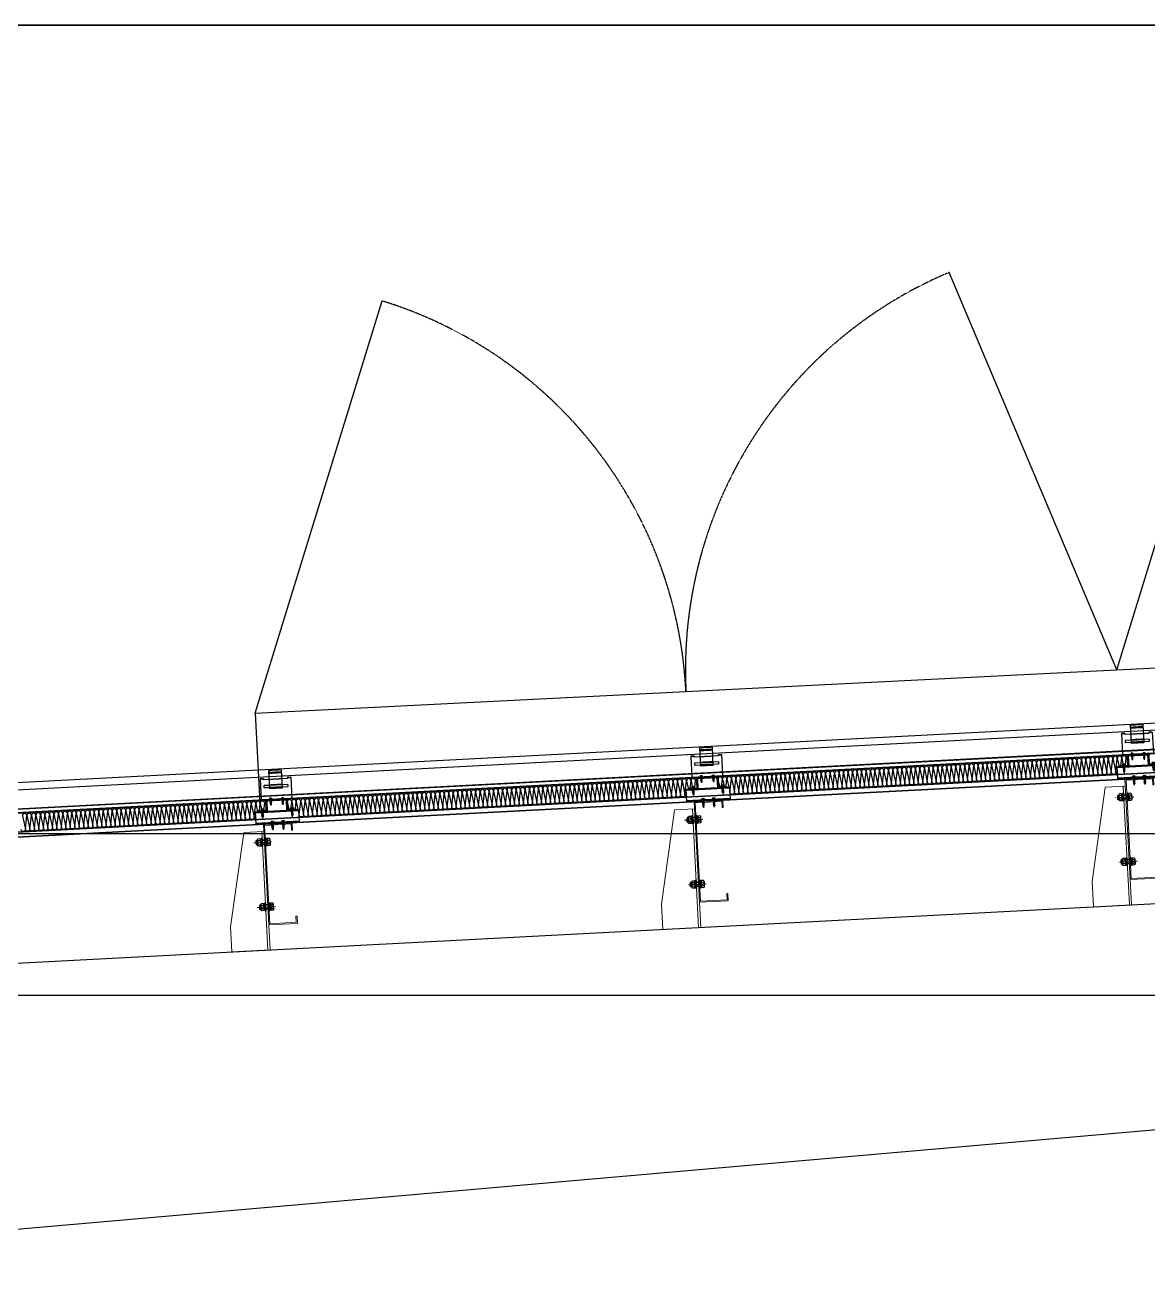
# Model space of a CAD drawing. Extents: x -599358 to 2865263, y -1062760 to 486533.
# Drawn here: x 1852398 to 1855521, y -661910 to -658410 of the extents above; entities that cross this region are included whole.
import ezdxf

# ---------------------------------------------------------------- set-up
doc = ezdxf.new("R2010")
doc.units = 0
for name, pattern in [('__DASH', [0.35, 0.25, -0.1]), ('CENTER', [2, 1.25, -0.25, 0.25, -0.25]), ('CENTER2', [28.575, 19.05, -3.175, 3.175, -3.175]), ('CONTINUOUS0', [0]), ('CONTINUOUS1', [0]), ('DASH', [0.35, 0.25, -0.1]), ('DOTE', [2.42, 2, -0.2, 0.02, -0.2])]:
    doc.linetypes.add(name, pattern=pattern)
for name, color, linetype in [('003_THICK', 7, 'CONTINUOUS1'), ('004_THIN', 6, 'CONTINUOUS0'), ('A-AXIS-DOTE', 14, 'DOTE'), ('A-LIN-V', 9, 'Continuous'), ('BWM', 8, 'Continuous'), ('PJ', 151, 'Continuous'), ('SEAMLOK75 - SHEET', 6, 'Continuous'), ('ZX', 1, 'CENTER2')]:
    doc.layers.add(name, color=color, linetype=linetype)
for name, color, linetype, lineweight in [('C18', 4, 'CENTER', 13), ('S-dim', 81, 'Continuous', 0), ('粗', 7, 'Continuous', 50), ('紧固件', 4, 'Continuous', 13)]:
    doc.layers.add(name, color=color, linetype=linetype, lineweight=lineweight)

# ---------------------------------------------------------------- blocks, each defined once
blk = doc.blocks.new('w432424324')
at = {"layer": 'A-LIN-V', "color": 2}
for p, q in [((-768354.7, 584057.5), (-759779.7, 584507.5)), ((-768354.7, 583257.5), (-759779.7, 584007.5))]:
    blk.add_line(p, q, dxfattribs=at)
blk = doc.blocks.new('1231534634654')
at = {"layer": 'A-LIN-V'}
blk.add_line((-1777491.8, 580830.9), (-1777504.3, 580581.2), dxfattribs=at)
for points in [[(-1777491.8, 580830.9), (-1777025.2, 581936.5)], [(-1775094.8, 580710.3), (-1775448, 581857.1)], [(-1775094.8, 580710.3), (-1774628.2, 581815.9)], [(-1772697.8, 580589.7), (-1773051.1, 581736.5)], [(-1777491.8, 580830.9), (-1772697.8, 580589.7)], [(-1772710.4, 580340), (-1772697.8, 580589.7)]]:
    blk.add_lwpolyline(points, dxfattribs=at)
at = {"layer": 'A-LIN-V', "linetype": 'DASH'}
for centre, start, end in [((-1777491.8, 580830.9), 357.1196, 67.1196), ((-1775094.8, 580710.3), 107.1196, 177.1196), ((-1775094.8, 580710.3), 357.1196, 67.1196), ((-1772697.8, 580589.7), 107.1196, 177.1196)]:
    blk.add_arc(centre, 1200, start, end, dxfattribs=at)
blk = doc.blocks.new('42432')
at = {"layer": 'A-LIN-V', "rotation": 5.760755105663479}
blk.add_blockref('1231534634654', (125748.8, 181213.9), dxfattribs=at)
blk = doc.blocks.new('34t65')
at = {"color": 2, "ltscale": 50}
for p, q in [((1430037, 238183.4), (1430157, 238183.4)), ((1430037, 238148.4), (1430037, 238183.4)), ((1430037, 238180.9), (1430157, 238180.9)), ((1430157, 238183.4), (1430157, 238148.4)), ((1430157, 238150.9), (1430037, 238150.9)), ((1430157, 238148.4), (1430037, 238148.4))]:
    blk.add_line(p, q, dxfattribs=at)
blk = doc.blocks.new('*U1726')
at = {"layer": 'PJ'}
for p, q in [((-4.4, 0.5), (-4.4, 0)), ((4.4, 0), (-4.4, 0)), ((-4.1, 0.8), (-3.1, 1)), ((4.1, 0.8), (-4.1, 0.8)), ((-3.1, 3.9), (-3.1, 1)), ((3.1, 1), (-3.1, 1)), ((2.3, 4.2), (-2.3, 4.2)), ((-2, 0.8), (-1.5, 1)), ((-1.5, 3.9), (-1.5, 1)), ((-1.5, 0), (-1.5, -1.6)), ((1.5, 3.9), (1.5, 1)), ((2.2, 0.8), (1.5, 1)), ((1.5, 0), (1.5, -1.1)), ((3.1, 3.9), (3.1, 1)), ((4.1, 0.8), (3.1, 1)), ((4.4, 0.5), (4.4, 0)), ((-2.1, -1.9), (2.1, -1.4)), ((-2.1, -1.9), (-1.5, -1.6)), ((-2.1, -1.9), (-1.5, -2.2)), ((-2.1, -3.3), (2.1, -2.8)), ((-2.1, -3.3), (-1.5, -3)), ((-2.1, -3.3), (-1.5, -3.6)), ((-2.1, -4.7), (2.1, -4.2)), ((-2.1, -4.7), (-1.5, -4.4)), ((-2.1, -4.7), (-1.5, -5)), ((-2.1, -6.1), (2.1, -5.6)), ((-2.1, -6.1), (-1.5, -5.8)), ((-2.1, -6.1), (-1.5, -6.4)), ((-2.1, -7.5), (2.1, -7)), ((-2.1, -7.5), (-1.5, -7.2)), ((-2.1, -7.5), (-1.5, -7.8)), ((-2.1, -8.9), (2.1, -8.4)), ((-2.1, -8.9), (-1.5, -8.6)), ((-2.1, -8.9), (-1.5, -9.2)), ((-2.1, -10.3), (2.1, -9.8)), ((-2.1, -10.3), (-1.5, -10)), ((-2.1, -10.3), (-1.5, -10.6)), ((-2.1, -11.7), (2.1, -11.2)), ((-2.1, -11.7), (-1.5, -11.4)), ((-2.1, -11.7), (-1.5, -12)), ((-2.1, -13.1), (-1.5, -12.8)), ((-2.1, -13.1), (-1.1, -13)), ((-2.1, -13.1), (-1.5, -13.4)), ((-1.5, -1.6), (1.5, -1.1)), ((-1.5, -2.2), (1.5, -1.7)), ((-1.5, -2.2), (-1.5, -3)), ((-1.5, -3), (1.5, -2.5)), ((-1.5, -3.6), (1.5, -3.1)), ((-1.5, -3.6), (-1.5, -4.4)), ((-1.5, -4.4), (1.5, -3.9)), ((-1.5, -5), (1.5, -4.5)), ((-1.5, -5), (-1.5, -5.8)), ((-1.5, -5.8), (1.5, -5.3)), ((-1.5, -6.4), (1.5, -5.9)), ((-1.5, -6.4), (-1.5, -7.2)), ((-1.5, -7.2), (1.5, -6.7)), ((-1.5, -7.8), (1.5, -7.3)), ((-1.5, -7.8), (-1.5, -8.6)), ((-1.5, -8.6), (1.5, -8.1)), ((-1.5, -9.2), (1.5, -8.7)), ((-1.5, -9.2), (-1.5, -10)), ((-1.5, -10), (1.5, -9.5)), ((-1.5, -10.6), (1.5, -10.1)), ((-1.5, -10.6), (-1.5, -11.4)), ((-1.5, -11.4), (1.5, -10.9)), ((-1.5, -12), (1.5, -11.5)), ((-1.5, -12), (-1.5, -12.8)), ((-1.5, -12.8), (-1, -12.7)), ((-1.5, -13.4), (-1.5, -17.2)), ((-1.5, -13.4), (-1.3, -13.4)), ((0, -18.6), (-1.5, -17.2)), ((0, -18.6), (1.5, -17.2)), ((0.6, -12.4), (1.5, -12.3)), ((0.7, -12.8), (2.1, -12.6)), ((0.7, -13), (1.5, -12.9)), ((0.7, -13.8), (1.5, -13.7)), ((0.7, -14.2), (2.1, -14)), ((0.7, -14.4), (1.5, -14.3)), ((1.5, -0.3), (1.5, -1.1)), ((2.1, -1.4), (1.5, -1.1)), ((2.1, -1.4), (1.5, -1.7)), ((1.5, -1.7), (1.5, -2.5)), ((2.1, -2.8), (1.5, -2.5)), ((2.1, -2.8), (1.5, -3.1)), ((1.5, -3.1), (1.5, -3.9)), ((2.1, -4.2), (1.5, -3.9)), ((2.1, -4.2), (1.5, -4.5)), ((1.5, -4.5), (1.5, -5.3)), ((2.1, -5.6), (1.5, -5.3)), ((2.1, -5.6), (1.5, -5.9)), ((1.5, -5.9), (1.5, -6.7)), ((2.1, -7), (1.5, -6.7)), ((2.1, -7), (1.5, -7.3)), ((1.5, -7.3), (1.5, -8.1)), ((2.1, -8.4), (1.5, -8.1)), ((2.1, -8.4), (1.5, -8.7)), ((1.5, -8.7), (1.5, -9.5)), ((2.1, -9.8), (1.5, -9.5)), ((2.1, -9.8), (1.5, -10.1)), ((1.5, -10.1), (1.5, -10.9)), ((2.1, -11.2), (1.5, -10.9)), ((2.1, -11.2), (1.5, -11.5)), ((1.5, -11.5), (1.5, -12.3)), ((2.1, -12.6), (1.5, -12.3)), ((2.1, -12.6), (1.5, -12.9)), ((1.5, -12.9), (1.5, -13.7)), ((2.1, -14), (1.5, -13.7)), ((2.1, -14), (1.5, -14.3)), ((1.5, -14.3), (1.5, -17.2))]:
    blk.add_line(p, q, dxfattribs=at)
blk.add_lwpolyline([(0, -18.6), (0.7, -14.4), (0.7, -12.7, 0.417657), (0.4, -12.4, 0.097062), (-1, -12.7), (-1.5, -13.8)], format="xyb", dxfattribs=at)
for centre, radius, start, end in [((-4.1, 0.5), 0.3, 90, 180), ((-2.3, 3.3), 0.951, 35.4009, 144.5991), ((0, 1), 3.2, 61.0594, 118.9406), ((2.3, 3.3), 0.951, 35.4009, 144.5991), ((4.1, 0.5), 0.3, 0, 90)]:
    blk.add_arc(centre, radius, start, end, dxfattribs=at)
at = {"layer": 'ZX', "ltscale": 0.2}
blk.add_line((0, 4.9), (0, -21), dxfattribs=at)
blk = doc.blocks.new('A$C2F3B4A73')
at = {"layer": '粗', "lineweight": -2}
for p, q in [((0, 78.7), (9.6, 78.7)), ((0, 78.7), (0, 19.8)), ((9.6, 78.7), (9.6, 76.3)), ((10.4, 75.5), (25.2, 75.5)), ((25.2, 101.1), (60.4, 101.1)), ((25.2, 101.1), (25.2, 49.6)), ((60.4, 101.1), (60.4, 49.6)), ((60.4, 75.5), (75.2, 75.5)), ((76, 78.7), (85.6, 78.7)), ((76, 78.7), (76, 76.3)), ((85.6, 78.7), (85.6, 19.8)), ((9.6, 58.4), (9.6, 53.6)), ((10.4, 59.2), (25.2, 59.2)), ((10.4, 52.8), (25.2, 52.8)), ((25.2, 58.4), (60.4, 58.4)), ((25.2, 53.6), (60.4, 53.6)), ((25.2, 49.6), (60.4, 49.6)), ((60.4, 59.2), (75.2, 59.2)), ((60.4, 52.8), (75.2, 52.8)), ((76, 58.4), (76, 53.6)), ((0, 19.8), (85.6, 19.8)), ((0, 18.8), (0, 19.8)), ((0, 18.8), (85.6, 18.8)), ((14.4, 19.8), (14.4, 18.8)), ((71.2, 19.8), (71.2, 18.8)), ((85.6, 19.8), (85.6, 18.8))]:
    blk.add_line(p, q, dxfattribs=at)
at = {"layer": '粗', "linetype": 'DASH', "lineweight": -2}
for p, q in [((0, 77.7), (9.6, 77.7)), ((25.2, 100.6), (60.4, 100.6)), ((25.2, 94.7), (60.4, 94.7)), ((25.2, 92.3), (60.4, 92.3)), ((25.2, 75.5), (60.4, 75.5)), ((76, 77.7), (85.6, 77.7)), ((25.2, 60), (60.4, 60)), ((25.2, 59.2), (60.4, 59.2)), ((25.2, 52.8), (60.4, 52.8)), ((25.2, 52), (60.4, 52)), ((16, 19.8), (16, 18.8)), ((21.6, 19.8), (21.6, 18.8)), ((29.6, 19.8), (29.6, 18.8)), ((35.2, 19.8), (35.2, 18.8)), ((50.4, 19.8), (50.4, 18.8)), ((56, 19.8), (56, 18.8)), ((64, 19.8), (64, 18.8)), ((69.6, 19.8), (69.6, 18.8))]:
    blk.add_line(p, q, dxfattribs=at)
at = {"layer": '粗', "lineweight": -2}
for centre, start, end in [((10.4, 76.3), 180, 270), ((75.2, 76.3), 270, 0), ((10.4, 58.4), 90, 180), ((10.4, 53.6), 180, 270), ((75.2, 58.4), 0, 90), ((75.2, 53.6), 270, 0)]:
    blk.add_arc(centre, 0.8, start, end, dxfattribs=at)
at = {"layer": '紧固件', "color": 2, "yscale": 0.8, "zscale": 0.8}
for p, xscale in [((26.1, 19.8), 0.8), ((59.5, 19.8), -0.8)]:
    blk.add_blockref('*U1726', p, dxfattribs=dict(at, xscale=xscale))
blk = doc.blocks.new('A$C51791418')
blk.add_blockref('A$C2F3B4A73', (-42.8, -15.8))
blk = doc.blocks.new('*U1756')
at = {"layer": '003_THICK', "color": 2}
for points in [[(-11, 13.1, 0.611769), (-11, 6.5, 0.611769)], [(-11, 6.5, 0.305859), (-11, -6.5, 0.305859)], [(31.2, 6.5, 0.61177), (31.2, 13.1, 0.61177)], [(31.2, -6.5, 0.305858), (31.2, 6.5, 0.305858)], [(-11, -6.5, 0.611769), (-11, -13.1, 0.611769)], [(31.2, -13.1, 0.61177), (31.2, -6.5, 0.61177)]]:
    blk.add_lwpolyline(points, format="xyb", dxfattribs=at)
for points in [[(-13, 9.8), (-13, -9.8)], [(-11, 13.1), (-3, 13.1)], [(-11, 6.5), (-3, 6.5)], [(-3.6, 8), (-3.6, -8)], [(-3, 13.1), (-3, -13.1)], [(-3, 12.1), (1.1, 12.1)], [(-3, 0), (1.1, 4.1)], [(-3, -4.1), (1.1, 0)], [(1.1, 15), (4.1, 15)], [(1.1, 15), (1.1, -15)], [(4.1, 15), (4.1, -15)], [(4.1, 8), (16.1, 8)], [(16.1, 15), (16.1, -15)], [(16.1, 15), (19.1, 15)], [(19.1, 15), (19.1, -15)], [(19.1, 12.1), (23.2, 12.1)], [(19.1, 0), (23.2, 4.1)], [(23.2, 13.1), (23.2, -13.1)], [(23.2, 13.1), (31.2, 13.1)], [(23.2, 6.5), (31.2, 6.5)], [(33.2, 9.8), (33.2, -9.8)], [(33.2, 8), (37.5, 8)], [(37.5, 8), (37.5, -8)], [(37.5, 8), (39, 6.5)], [(39, 6.5), (39, -6.5)], [(-11, -6.5), (-3, -6.5)], [(-11, -13.1), (-3, -13.1)], [(-3, -12.1), (1.1, -12.1)], [(1.1, -15), (4.1, -15)], [(4.1, -8), (16.1, -8)], [(16.1, -15), (19.1, -15)], [(19.1, -4.1), (23.2, 0)], [(19.1, -12.1), (23.2, -12.1)], [(23.2, -6.5), (31.2, -6.5)], [(23.2, -13.1), (31.2, -13.1)], [(33.2, -8), (37.5, -8)], [(37.5, -8), (39, -6.5)]]:
    blk.add_lwpolyline(points, dxfattribs=at)
at = {"layer": '004_THIN', "color": 2}
for points in [[(-3.6, 6.5), (16.1, 6.5)], [(33.2, 6.5), (39, 6.5)], [(-3.6, -6.5), (16.1, -6.5)], [(33.2, -6.5), (39, -6.5)]]:
    blk.add_lwpolyline(points, dxfattribs=at)
at = {"layer": 'C18', "color": 1, "ltscale": 0.6}
blk.add_lwpolyline([(-21, 0), (47, 0)], dxfattribs=at)
blk = doc.blocks.new('*U1755')
at = {"layer": '003_THICK', "color": 2}
for points in [[(-11, 13.1, 0.611769), (-11, 6.5, 0.611769)], [(-11, 6.5, 0.305859), (-11, -6.5, 0.305859)], [(31.2, 6.5, 0.61177), (31.2, 13.1, 0.61177)], [(31.2, -6.5, 0.305858), (31.2, 6.5, 0.305858)], [(-11, -6.5, 0.611769), (-11, -13.1, 0.611769)], [(31.2, -13.1, 0.61177), (31.2, -6.5, 0.61177)]]:
    blk.add_lwpolyline(points, format="xyb", dxfattribs=at)
for points in [[(-13, 9.8), (-13, -9.8)], [(-11, 13.1), (-3, 13.1)], [(-11, 6.5), (-3, 6.5)], [(-3.6, 8), (-3.6, -8)], [(-3, 13.1), (-3, -13.1)], [(-3, 12.1), (1.1, 12.1)], [(-3, 0), (1.1, 4.1)], [(-3, -4.1), (1.1, 0)], [(1.1, 15), (4.1, 15)], [(1.1, 15), (1.1, -15)], [(4.1, 15), (4.1, -15)], [(4.1, 8), (16.1, 8)], [(16.1, 15), (16.1, -15)], [(16.1, 15), (19.1, 15)], [(19.1, 15), (19.1, -15)], [(19.1, 12.1), (23.2, 12.1)], [(19.1, 0), (23.2, 4.1)], [(23.2, 13.1), (23.2, -13.1)], [(23.2, 13.1), (31.2, 13.1)], [(23.2, 6.5), (31.2, 6.5)], [(33.2, 9.8), (33.2, -9.8)], [(33.2, 8), (37.5, 8)], [(37.5, 8), (37.5, -8)], [(37.5, 8), (39, 6.5)], [(39, 6.5), (39, -6.5)], [(-11, -6.5), (-3, -6.5)], [(-11, -13.1), (-3, -13.1)], [(-3, -12.1), (1.1, -12.1)], [(1.1, -15), (4.1, -15)], [(4.1, -8), (16.1, -8)], [(16.1, -15), (19.1, -15)], [(19.1, -4.1), (23.2, 0)], [(19.1, -12.1), (23.2, -12.1)], [(23.2, -6.5), (31.2, -6.5)], [(23.2, -13.1), (31.2, -13.1)], [(33.2, -8), (37.5, -8)], [(37.5, -8), (39, -6.5)]]:
    blk.add_lwpolyline(points, dxfattribs=at)
at = {"layer": '004_THIN', "color": 2}
for points in [[(-3.6, 6.5), (16.1, 6.5)], [(33.2, 6.5), (39, 6.5)], [(-3.6, -6.5), (16.1, -6.5)], [(33.2, -6.5), (39, -6.5)]]:
    blk.add_lwpolyline(points, dxfattribs=at)
at = {"layer": 'C18', "color": 1, "ltscale": 0.6}
blk.add_lwpolyline([(-21, 0), (47, 0)], dxfattribs=at)
blk = doc.blocks.new('1112')
at = {"color": 2}
blk.add_lwpolyline([(1432456, 238570.9), (1432478.5, 238570.9), (1432478.5, 238598.4), (1432538.5, 238598.4), (1432538.5, 238570.9), (1432561, 238570.9), (1432561, 238568.4), (1432536, 238568.4), (1432536, 238595.9), (1432481, 238595.9), (1432481, 238568.4), (1432456, 238568.4)], close=True, dxfattribs=at)
at = {"layer": 'S-dim', "ltscale": 10}
for p, q in [((1432412.5, 238511.6), (1432362.5, 238252.3)), ((1432412.5, 238512.7), (1432468.5, 238512.7)), ((1432462.5, 238511.6), (1432462.5, 238182.3)), ((1432362.5, 238252.3), (1432362.5, 238182.3)), ((1432468.5, 238252.3), (1432468.5, 238182.3)), ((1432362.5, 238182.3), (1432468.5, 238182.3))]:
    blk.add_line(p, q, dxfattribs=at)
at = {"layer": 'S-dim', "color": 6, "ltscale": 10}
blk.add_lwpolyline([(1432548.5, 238512.3), (1432548.5, 238532.3), (1432468.5, 238532.3), (1432468.5, 238252.3), (1432548.5, 238252.3), (1432548.5, 238272.3), (1432545.5, 238272.3), (1432545.5, 238255.3), (1432471.5, 238255.3), (1432471.5, 238529.3), (1432545.5, 238529.3), (1432545.5, 238512.3)], close=True, dxfattribs=at)
blk.add_blockref('34t65', (2411.5, 385))
at = {"xscale": -0.7500000000000001, "yscale": 0.7500000000000001, "zscale": 0.7500000000000001, "rotation": 359.9999999722328}
for name, p in [('*U1756', (1432474.6, 238482.3)), ('*U1755', (1432474.6, 238302.3))]:
    blk.add_blockref(name, p, dxfattribs=at)
at = {"layer": 'SEAMLOK75 - SHEET', "xscale": -1}
blk.add_blockref('A$C51791418', (1432508.5, 238596.4), dxfattribs=at)
at = {"layer": '紧固件', "xscale": -1.023999999801318, "yscale": 1.023999999801318, "zscale": 1.023999999801318}
for p in [(1432467.3, 238570.9), (1432549.8, 238570.9, 0), (1432493.5, 238535.9), (1432523.5, 238535.9)]:
    blk.add_blockref('*U1726', p, dxfattribs=at)

msp = doc.modelspace()

# ---------------------------------------------------------------- linework, layer by layer
at = {"color": 1, "ltscale": 50}
for p, q in [((1859245.3, -660241.7), (1850826.3, -660683.5)), ((1859245.3, -660243.2), (1850826.3, -660685))]:
    msp.add_line(p, q, dxfattribs=at)
at = {"color": 4, "ltscale": 50}
for p, q in [((1850836.7, -660735.6), (1859245.4, -660294.4, 0)), ((1850836.7, -660736.4), (1859245.4, -660295.2, 0)), ((1850836.7, -660749.9), (1859245.4, -660308.6, 0)), ((1850836.7, -660750.7), (1859245.4, -660309.4, 0))]:
    msp.add_line(p, q, dxfattribs=at)
at = {"color": 2, "ltscale": 50}
msp.add_line((1850836.7, -660749.6), (1859245.4, -660308.3, 0), dxfattribs=at)
at = {"layer": 'A-AXIS-DOTE', "linetype": '__DASH', "ltscale": 2}
for p, q in [((1933338.2, -658409.9), (1839476.3, -658409.9)), ((1930835.3, -658409.9), (1839476.3, -658409.9)), ((1930835.3, -660659.9), (1839476.3, -660659.9)), ((1930835.3, -661109.9), (1839476.3, -661109.9))]:
    msp.add_line(p, q, dxfattribs=at)
at = {"layer": 'A-LIN-V'}
msp.add_line((1849550.3, -658409.9), (1922859.1, -658409.9), dxfattribs=at)
at = {"layer": 'BWM', "elevation": 0}
for points in [[(1855438.3, -660494.2, -0.414214), (1855431.8, -660488.2), (1855436.1, -660450.5, 1), (1855423.6, -660451.1), (1855431.8, -660488.2, -1), (1855419.3, -660488.9), (1855423.6, -660451.1, 1), (1855411.1, -660451.8), (1855419.3, -660488.9, -1), (1855406.8, -660489.6), (1855411.1, -660451.8, 1), (1855398.6, -660452.5), (1855406.8, -660489.6, -1), (1855394.3, -660490.2), (1855398.6, -660452.5, 1), (1855386.1, -660453.1), (1855394.3, -660490.2, -1), (1855381.8, -660490.9), (1855386.1, -660453.1, 1), (1855373.6, -660453.8), (1855381.8, -660490.9, -1), (1855369.4, -660491.5), (1855373.6, -660453.8, 1), (1855361.2, -660454.4), (1855369.4, -660491.5, -1), (1855356.9, -660492.2), (1855361.2, -660454.4, 1), (1855348.7, -660455.1), (1855356.9, -660492.2, -1), (1855344.4, -660492.8), (1855348.7, -660455.1, 1), (1855336.2, -660455.7), (1855344.4, -660492.8, -1), (1855331.9, -660493.5), (1855336.2, -660455.7, 1), (1855323.7, -660456.4), (1855331.9, -660493.5, -1), (1855319.4, -660494.1), (1855323.7, -660456.4, 1), (1855311.2, -660457), (1855319.4, -660494.1, -1), (1855307, -660494.8), (1855311.2, -660457, 1), (1855298.7, -660457.7), (1855307, -660494.8, -1), (1855294.5, -660495.5), (1855298.7, -660457.7, 1), (1855286.3, -660458.3), (1855294.5, -660495.5, -1), (1855282, -660496.1), (1855286.3, -660458.3, 1), (1855273.8, -660459), (1855282, -660496.1, -1), (1855269.5, -660496.8), (1855273.8, -660459, 1), (1855261.3, -660459.7), (1855269.5, -660496.8, -1), (1855257, -660497.4), (1855261.3, -660459.7, 1), (1855248.8, -660460.3), (1855257, -660497.4, -1), (1855244.5, -660498.1), (1855248.8, -660460.3, 1), (1855236.3, -660461), (1855244.5, -660498.1, -1), (1855232.1, -660498.7), (1855236.3, -660461, 1), (1855223.8, -660461.6), (1855232.1, -660498.7, -1), (1855219.6, -660499.4), (1855223.8, -660461.6, 1), (1855211.4, -660462.3), (1855219.6, -660499.4, -1), (1855207.1, -660500), (1855211.4, -660462.3, 1), (1855198.9, -660462.9), (1855207.1, -660500, -1), (1855194.6, -660500.7), (1855198.9, -660462.9, 1), (1855186.4, -660463.6), (1855194.6, -660500.7, -1), (1855182.1, -660501.3), (1855186.4, -660463.6, 1), (1855173.9, -660464.2), (1855182.1, -660501.3, -1), (1855169.6, -660502), (1855173.9, -660464.2, 1), (1855161.4, -660464.9), (1855169.6, -660502, -1), (1855157.2, -660502.7), (1855161.4, -660464.9, 1), (1855148.9, -660465.6), (1855157.2, -660502.7, -1), (1855144.7, -660503.3), (1855148.9, -660465.6, 1), (1855136.5, -660466.2), (1855144.7, -660503.3, -1), (1855132.2, -660504), (1855136.5, -660466.2, 1), (1855124, -660466.9), (1855132.2, -660504, -1), (1855119.7, -660504.6), (1855124, -660466.9, 1), (1855111.5, -660467.5), (1855119.7, -660504.6, -1), (1855107.2, -660505.3), (1855111.5, -660467.5, 1), (1855099, -660468.2), (1855107.2, -660505.3, -1), (1855094.7, -660505.9), (1855099, -660468.2, 1), (1855086.5, -660468.8), (1855094.7, -660505.9, -1), (1855082.3, -660506.6), (1855086.5, -660468.8, 1), (1855074.1, -660469.5), (1855082.3, -660506.6, -1), (1855069.8, -660507.2), (1855074.1, -660469.5, 1), (1855061.6, -660470.1), (1855069.8, -660507.2, -1), (1855057.3, -660507.9), (1855061.6, -660470.1, 1), (1855049.1, -660470.8), (1855057.3, -660507.9, -1), (1855044.8, -660508.6), (1855049.1, -660470.8, 1), (1855036.6, -660471.5), (1855044.8, -660508.6, -1), (1855032.3, -660509.2), (1855036.6, -660471.5, 1), (1855024.1, -660472.1), (1855032.3, -660509.2, -1), (1855019.8, -660509.9), (1855024.1, -660472.1, 1), (1855011.6, -660472.8), (1855019.8, -660509.9, -1), (1855007.4, -660510.5), (1855011.6, -660472.8, 1), (1854999.2, -660473.4), (1855007.4, -660510.5, -1), (1854994.9, -660511.2), (1854999.2, -660473.4, 1), (1854986.7, -660474.1), (1854994.9, -660511.2, -1), (1854982.4, -660511.8), (1854986.7, -660474.1, 1), (1854974.2, -660474.7), (1854982.4, -660511.8, -1), (1854969.9, -660512.5), (1854974.2, -660474.7, 1), (1854961.7, -660475.4), (1854969.9, -660512.5, -1), (1854957.4, -660513.1), (1854961.7, -660475.4, 1), (1854949.2, -660476), (1854957.4, -660513.1, -1), (1854945, -660513.8), (1854949.2, -660476, 1), (1854936.7, -660476.7), (1854945, -660513.8, -1), (1854932.5, -660514.5), (1854936.7, -660476.7, 1), (1854924.3, -660477.3), (1854932.5, -660514.5, -1), (1854920, -660515.1), (1854924.3, -660477.3, 1), (1854911.8, -660478), (1854920, -660515.1, -1), (1854907.5, -660515.8), (1854911.8, -660478, 1), (1854899.3, -660478.7), (1854907.5, -660515.8, -1), (1854895, -660516.4), (1854899.3, -660478.7, 1), (1854886.8, -660479.3), (1854895, -660516.4, -1), (1854882.5, -660517.1), (1854886.8, -660479.3, 1), (1854874.3, -660480), (1854882.5, -660517.1, -1), (1854870.1, -660517.7), (1854874.3, -660480, 1), (1854861.8, -660480.6), (1854870.1, -660517.7, -1), (1854857.6, -660518.4), (1854861.8, -660480.6, 1), (1854849.4, -660481.3), (1854857.6, -660518.4, -1), (1854845.1, -660519), (1854849.4, -660481.3, 1), (1854836.9, -660481.9), (1854845.1, -660519, -1), (1854832.6, -660519.7), (1854836.9, -660481.9, 1), (1854824.4, -660482.6), (1854832.6, -660519.7, -1), (1854820.1, -660520.3), (1854824.4, -660482.6, 1), (1854811.9, -660483.2), (1854820.1, -660520.3, -1), (1854807.6, -660521), (1854811.9, -660483.2, 1), (1854799.4, -660483.9), (1854807.6, -660521, -1), (1854795.2, -660521.7), (1854799.4, -660483.9, 1), (1854786.9, -660484.6), (1854795.2, -660521.7, -1), (1854782.7, -660522.3), (1854786.9, -660484.6, 1), (1854774.5, -660485.2), (1854782.7, -660522.3, -1), (1854770.2, -660523), (1854774.5, -660485.2, 1), (1854762, -660485.9), (1854770.2, -660523, -1), (1854757.7, -660523.6), (1854762, -660485.9, 1), (1854749.5, -660486.5), (1854757.7, -660523.6, -1), (1854745.2, -660524.3), (1854749.5, -660486.5, 1), (1854737, -660487.2), (1854745.2, -660524.3, -1), (1854732.7, -660524.9), (1854737, -660487.2, 1), (1854724.5, -660487.8), (1854732.7, -660524.9, -1), (1854720.3, -660525.6), (1854724.5, -660487.8, 1), (1854712.1, -660488.5), (1854720.3, -660525.6, -1), (1854707.8, -660526.2), (1854712.1, -660488.5, 1), (1854699.6, -660489.1), (1854707.8, -660526.2, -1), (1854695.3, -660526.9), (1854699.6, -660489.1, 1), (1854687.1, -660489.8), (1854695.3, -660526.9, -1), (1854682.8, -660527.6), (1854687.1, -660489.8, 1), (1854674.6, -660490.4), (1854682.8, -660527.6, -1), (1854670.3, -660528.2), (1854674.6, -660490.4, 1), (1854662.1, -660491.1), (1854670.3, -660528.2, -1), (1854657.8, -660528.9), (1854662.1, -660491.1, 1), (1854649.6, -660491.8), (1854657.8, -660528.9, -1), (1854645.4, -660529.5), (1854649.6, -660491.8, 1), (1854637.2, -660492.4), (1854645.4, -660529.5, -1), (1854632.9, -660530.2), (1854637.2, -660492.4, 1), (1854624.7, -660493.1), (1854632.9, -660530.2, -1), (1854620.4, -660530.8), (1854624.7, -660493.1, 1), (1854612.2, -660493.7), (1854620.4, -660530.8, -1), (1854607.9, -660531.5), (1854612.2, -660493.7, 1), (1854599.7, -660494.4), (1854607.9, -660531.5, -1), (1854595.4, -660532.1), (1854599.7, -660494.4, 1), (1854587.2, -660495), (1854595.4, -660532.1, -1), (1854582.9, -660532.8), (1854587.2, -660495, 1), (1854574.7, -660495.7), (1854582.9, -660532.8, -1), (1854570.5, -660533.4), (1854574.7, -660495.7, 1), (1854562.3, -660496.3), (1854570.5, -660533.4, -1), (1854558, -660534.1), (1854562.3, -660496.3, 1), (1854549.8, -660497), (1854558, -660534.1, -1), (1854545.5, -660534.8), (1854549.8, -660497, 1), (1854537.3, -660497.7), (1854545.5, -660534.8, -1), (1854533, -660535.4), (1854537.3, -660497.7, 1), (1854524.8, -660498.3), (1854533, -660535.4, -1), (1854520.5, -660536.1), (1854524.8, -660498.3, 1), (1854512.3, -660499), (1854520.5, -660536.1, -1), (1854508.1, -660536.7), (1854512.3, -660499, 1), (1854499.8, -660499.6), (1854508.1, -660536.7, -1), (1854495.6, -660537.4), (1854499.8, -660499.6, 1), (1854487.4, -660500.3), (1854495.6, -660537.4, -1), (1854483.1, -660538), (1854487.4, -660500.3, 1), (1854474.9, -660500.9), (1854483.1, -660538, -1), (1854470.6, -660538.7), (1854474.9, -660500.9, 1), (1854462.4, -660501.6), (1854470.6, -660538.7, -1), (1854458.1, -660539.3), (1854462.4, -660501.6, 1), (1854449.9, -660502.2), (1854458.1, -660539.3, -1), (1854445.6, -660540), (1854449.9, -660502.2, 1), (1854437.4, -660502.9), (1854445.6, -660540, -1), (1854433.2, -660540.7), (1854437.4, -660502.9, 1), (1854424.9, -660503.5), (1854433.2, -660540.7, -1), (1854420.7, -660541.3), (1854424.9, -660503.5, 1), (1854412.5, -660504.2), (1854420.7, -660541.3, -1), (1854408.2, -660542), (1854412.5, -660504.2, 1), (1854400, -660504.9), (1854408.2, -660542, -1), (1854395.7, -660542.6), (1854400, -660504.9, 1), (1854387.5, -660505.5), (1854395.7, -660542.6, -1), (1854383.2, -660543.3), (1854387.5, -660505.5, 1), (1854375, -660506.2), (1854383.2, -660543.3, -1), (1854370.7, -660543.9), (1854375, -660506.2, 1), (1854362.5, -660506.8), (1854370.7, -660543.9, -1), (1854358.3, -660544.6), (1854362.5, -660506.8, 1), (1854350, -660507.5), (1854355, -660529.9)], [(1855446.2, -660470.1), (1855448.5, -660449.8, 1), (1855436.1, -660450.5), (1855441, -660472.9)], [(1855458.7, -660469.5), (1855461, -660449.2, 1), (1855448.5, -660449.8), (1855452.9, -660469.8)], [(1854240, -660557, -0.414214), (1854233.4, -660551.1), (1854237.7, -660513.4, 1), (1854225.2, -660514), (1854233.4, -660551.1, -1), (1854220.9, -660551.8), (1854225.2, -660514, 1), (1854212.7, -660514.7), (1854220.9, -660551.8, -1), (1854208.5, -660552.4), (1854212.7, -660514.7, 1), (1854200.3, -660515.3), (1854208.5, -660552.4, -1), (1854196, -660553.1), (1854200.3, -660515.3, 1), (1854187.8, -660516), (1854196, -660553.1, -1), (1854183.5, -660553.8), (1854187.8, -660516, 1), (1854175.3, -660516.7), (1854183.5, -660553.8, -1), (1854171, -660554.4), (1854175.3, -660516.7, 1), (1854162.8, -660517.3), (1854171, -660554.4, -1), (1854158.5, -660555.1), (1854162.8, -660517.3, 1), (1854150.3, -660518), (1854158.5, -660555.1, -1), (1854146, -660555.7), (1854150.3, -660518, 1), (1854137.8, -660518.6), (1854146, -660555.7, -1), (1854133.6, -660556.4), (1854137.8, -660518.6, 1), (1854125.4, -660519.3), (1854133.6, -660556.4, -1), (1854121.1, -660557), (1854125.4, -660519.3, 1), (1854112.9, -660519.9), (1854121.1, -660557, -1), (1854108.6, -660557.7), (1854112.9, -660519.9, 1), (1854100.4, -660520.6), (1854108.6, -660557.7, -1), (1854096.1, -660558.3), (1854100.4, -660520.6, 1), (1854087.9, -660521.2), (1854096.1, -660558.3, -1), (1854083.6, -660559), (1854087.9, -660521.2, 1), (1854075.4, -660521.9), (1854083.6, -660559, -1), (1854071.2, -660559.7), (1854075.4, -660521.9, 1), (1854062.9, -660522.5), (1854071.2, -660559.7, -1), (1854058.7, -660560.3), (1854062.9, -660522.5, 1), (1854050.5, -660523.2), (1854058.7, -660560.3, -1), (1854046.2, -660561), (1854050.5, -660523.2, 1), (1854038, -660523.9), (1854046.2, -660561, -1), (1854033.7, -660561.6), (1854038, -660523.9, 1), (1854025.5, -660524.5), (1854033.7, -660561.6, -1), (1854021.2, -660562.3), (1854025.5, -660524.5, 1), (1854013, -660525.2), (1854021.2, -660562.3, -1), (1854008.7, -660562.9), (1854013, -660525.2, 1), (1854000.5, -660525.8), (1854008.7, -660562.9, -1), (1853996.3, -660563.6), (1854000.5, -660525.8, 1), (1853988, -660526.5), (1853996.3, -660563.6, -1), (1853983.8, -660564.2), (1853988, -660526.5, 1), (1853975.6, -660527.1), (1853983.8, -660564.2, -1), (1853971.3, -660564.9), (1853975.6, -660527.1, 1), (1853963.1, -660527.8), (1853971.3, -660564.9, -1), (1853958.8, -660565.5), (1853963.1, -660527.8, 1), (1853950.6, -660528.4), (1853958.8, -660565.5, -1), (1853946.3, -660566.2), (1853950.6, -660528.4, 1), (1853938.1, -660529.1), (1853946.3, -660566.2, -1), (1853933.8, -660566.9), (1853938.1, -660529.1, 1), (1853925.6, -660529.8), (1853933.8, -660566.9, -1), (1853921.4, -660567.5), (1853925.6, -660529.8, 1), (1853913.2, -660530.4), (1853921.4, -660567.5, -1), (1853908.9, -660568.2), (1853913.2, -660530.4, 1), (1853900.7, -660531.1), (1853908.9, -660568.2, -1), (1853896.4, -660568.8), (1853900.7, -660531.1, 1), (1853888.2, -660531.7), (1853896.4, -660568.8, -1), (1853883.9, -660569.5), (1853888.2, -660531.7, 1), (1853875.7, -660532.4), (1853883.9, -660569.5, -1), (1853871.4, -660570.1), (1853875.7, -660532.4, 1), (1853863.2, -660533), (1853871.4, -660570.1, -1), (1853858.9, -660570.8), (1853863.2, -660533, 1), (1853850.7, -660533.7), (1853858.9, -660570.8, -1), (1853846.5, -660571.4), (1853850.7, -660533.7, 1), (1853838.3, -660534.3), (1853846.5, -660571.4, -1), (1853834, -660572.1), (1853838.3, -660534.3, 1), (1853825.8, -660535), (1853834, -660572.1, -1), (1853821.5, -660572.8), (1853825.8, -660535, 1), (1853813.3, -660535.6), (1853821.5, -660572.8, -1), (1853809, -660573.4), (1853813.3, -660535.6, 1), (1853800.8, -660536.3), (1853809, -660573.4, -1), (1853796.5, -660574.1), (1853800.8, -660536.3, 1), (1853788.3, -660537), (1853796.5, -660574.1, -1), (1853784, -660574.7), (1853788.3, -660537, 1), (1853775.8, -660537.6), (1853784, -660574.7, -1), (1853771.6, -660575.4), (1853775.8, -660537.6, 1), (1853763.4, -660538.3), (1853771.6, -660575.4, -1), (1853759.1, -660576), (1853763.4, -660538.3, 1), (1853750.9, -660538.9), (1853759.1, -660576, -1), (1853746.6, -660576.7), (1853750.9, -660538.9, 1), (1853738.4, -660539.6), (1853746.6, -660576.7, -1), (1853734.1, -660577.3), (1853738.4, -660539.6, 1), (1853725.9, -660540.2), (1853734.1, -660577.3, -1), (1853721.6, -660578), (1853725.9, -660540.2, 1), (1853713.4, -660540.9), (1853721.6, -660578, -1), (1853709.2, -660578.6), (1853713.4, -660540.9, 1), (1853700.9, -660541.5), (1853709.2, -660578.6, -1), (1853696.7, -660579.3), (1853700.9, -660541.5, 1), (1853688.5, -660542.2), (1853696.7, -660579.3, -1), (1853684.2, -660580), (1853688.5, -660542.2, 1), (1853676, -660542.9), (1853684.2, -660580, -1), (1853671.7, -660580.6), (1853676, -660542.9, 1), (1853663.5, -660543.5), (1853671.7, -660580.6, -1), (1853659.2, -660581.3), (1853663.5, -660543.5, 1), (1853651, -660544.2), (1853659.2, -660581.3, -1), (1853646.7, -660581.9), (1853651, -660544.2, 1), (1853638.5, -660544.8), (1853646.7, -660581.9, -1), (1853634.3, -660582.6), (1853638.5, -660544.8, 1), (1853626, -660545.5), (1853634.3, -660582.6, -1), (1853621.8, -660583.2), (1853626, -660545.5, 1), (1853613.6, -660546.1), (1853621.8, -660583.2, -1), (1853609.3, -660583.9), (1853613.6, -660546.1, 1), (1853601.1, -660546.8), (1853609.3, -660583.9, -1), (1853596.8, -660584.5), (1853601.1, -660546.8, 1), (1853588.6, -660547.4), (1853596.8, -660584.5, -1), (1853584.3, -660585.2), (1853588.6, -660547.4, 1), (1853576.1, -660548.1), (1853584.3, -660585.2, -1), (1853571.8, -660585.9), (1853576.1, -660548.1, 1), (1853563.6, -660548.7), (1853571.8, -660585.9, -1), (1853559.4, -660586.5), (1853563.6, -660548.7, 1), (1853551.1, -660549.4), (1853559.4, -660586.5, -1), (1853546.9, -660587.2), (1853551.1, -660549.4, 1), (1853538.7, -660550.1), (1853546.9, -660587.2, -1), (1853534.4, -660587.8), (1853538.7, -660550.1, 1), (1853526.2, -660550.7), (1853534.4, -660587.8, -1), (1853521.9, -660588.5), (1853526.2, -660550.7, 1), (1853513.7, -660551.4), (1853521.9, -660588.5, -1), (1853509.4, -660589.1), (1853513.7, -660551.4, 1), (1853501.2, -660552), (1853509.4, -660589.1, -1), (1853496.9, -660589.8), (1853501.2, -660552, 1), (1853488.7, -660552.7), (1853496.9, -660589.8, -1), (1853484.5, -660590.4), (1853488.7, -660552.7, 1), (1853476.3, -660553.3), (1853484.5, -660590.4, -1), (1853472, -660591.1), (1853476.3, -660553.3, 1), (1853463.8, -660554), (1853472, -660591.1, -1), (1853459.5, -660591.7), (1853463.8, -660554, 1), (1853451.3, -660554.6), (1853459.5, -660591.7, -1), (1853447, -660592.4), (1853451.3, -660554.6, 1), (1853438.8, -660555.3), (1853447, -660592.4, -1), (1853434.5, -660593.1), (1853438.8, -660555.3, 1), (1853426.3, -660556), (1853434.5, -660593.1, -1), (1853422, -660593.7), (1853426.3, -660556, 1), (1853413.8, -660556.6), (1853422, -660593.7, -1), (1853409.6, -660594.4), (1853413.8, -660556.6, 1), (1853401.4, -660557.3), (1853409.6, -660594.4, -1), (1853397.1, -660595), (1853401.4, -660557.3, 1), (1853388.9, -660557.9), (1853397.1, -660595, -1), (1853384.6, -660595.7), (1853388.9, -660557.9, 1), (1853376.4, -660558.6), (1853384.6, -660595.7, -1), (1853372.1, -660596.3), (1853376.4, -660558.6, 1), (1853363.9, -660559.2), (1853372.1, -660596.3, -1), (1853359.6, -660597), (1853363.9, -660559.2, 1), (1853351.4, -660559.9), (1853359.6, -660597, -1), (1853347.1, -660597.6), (1853351.4, -660559.9, 1), (1853338.9, -660560.5), (1853347.1, -660597.6, -1), (1853334.7, -660598.3), (1853338.9, -660560.5, 1), (1853326.5, -660561.2), (1853334.7, -660598.3, -1), (1853322.2, -660599), (1853326.5, -660561.2, 1), (1853314, -660561.9), (1853322.2, -660599, -1), (1853309.7, -660599.6), (1853314, -660561.9, 1), (1853301.5, -660562.5), (1853309.7, -660599.6, -1), (1853297.2, -660600.3), (1853301.5, -660562.5, 1), (1853289, -660563.2), (1853297.2, -660600.3, -1), (1853284.7, -660600.9), (1853289, -660563.2, 1), (1853276.5, -660563.8), (1853284.7, -660600.9, -1), (1853272.3, -660601.6), (1853276.5, -660563.8, 1), (1853264, -660564.5), (1853272.3, -660601.6, -1), (1853259.8, -660602.2), (1853264, -660564.5, 1), (1853251.6, -660565.1), (1853259.8, -660602.2, -1), (1853247.3, -660602.9), (1853251.6, -660565.1, 1), (1853239.1, -660565.8), (1853247.3, -660602.9, -1), (1853234.8, -660603.5), (1853239.1, -660565.8, 1), (1853226.6, -660566.4), (1853234.8, -660603.5, -1), (1853222.3, -660604.2), (1853226.6, -660566.4, 1), (1853214.1, -660567.1), (1853222.3, -660604.2, -1), (1853209.8, -660604.9), (1853214.1, -660567.1, 1), (1853201.6, -660567.7), (1853209.8, -660604.9, -1), (1853197.4, -660605.5), (1853201.6, -660567.7, 1), (1853189.1, -660568.4), (1853197.4, -660605.5, -1), (1853184.9, -660606.2), (1853189.1, -660568.4, 1), (1853176.7, -660569.1), (1853184.9, -660606.2, -1), (1853172.4, -660606.8), (1853176.7, -660569.1, 1), (1853164.2, -660569.7), (1853172.4, -660606.8, -1), (1853159.9, -660607.5), (1853164.2, -660569.7, 1), (1853151.7, -660570.4), (1853156.7, -660592.8)], [(1854247.9, -660533), (1854250.2, -660512.7, 1), (1854237.7, -660513.4), (1854242.7, -660535.8)], [(1854260.4, -660532.3), (1854262.7, -660512.1, 1), (1854250.2, -660512.7), (1854254.6, -660532.6)], [(1854335.3, -660528.4), (1854337.6, -660508.1, 1), (1854325.1, -660508.8), (1854329.5, -660528.7)], [(1854347.8, -660527.8), (1854350, -660507.5, 1), (1854337.6, -660508.1), (1854342, -660528.1)], [(1853041.6, -660619.9, -0.414214), (1853035.1, -660614), (1853039.4, -660576.3, 1), (1853026.9, -660576.9), (1853035.1, -660614, -1), (1853022.6, -660614.7), (1853026.9, -660576.9, 1), (1853014.4, -660577.6), (1853022.6, -660614.7, -1), (1853010.1, -660615.3), (1853014.4, -660577.6, 1), (1853001.9, -660578.2), (1853010.1, -660615.3, -1), (1852997.6, -660616), (1853001.9, -660578.2, 1), (1852989.4, -660578.9), (1852997.6, -660616, -1), (1852985.1, -660616.6), (1852989.4, -660578.9, 1), (1852976.9, -660579.5), (1852985.1, -660616.6, -1), (1852972.7, -660617.3), (1852976.9, -660579.5, 1), (1852964.5, -660580.2), (1852972.7, -660617.3, -1), (1852960.2, -660618), (1852964.5, -660580.2, 1), (1852952, -660580.8), (1852960.2, -660618, -1), (1852947.7, -660618.6), (1852952, -660580.8, 1), (1852939.5, -660581.5), (1852947.7, -660618.6, -1), (1852935.2, -660619.3), (1852939.5, -660581.5, 1), (1852927, -660582.2), (1852935.2, -660619.3, -1), (1852922.7, -660619.9), (1852927, -660582.2, 1), (1852914.5, -660582.8), (1852922.7, -660619.9, -1), (1852910.2, -660620.6), (1852914.5, -660582.8, 1), (1852902, -660583.5), (1852910.2, -660620.6, -1), (1852897.8, -660621.2), (1852902, -660583.5, 1), (1852889.6, -660584.1), (1852897.8, -660621.2, -1), (1852885.3, -660621.9), (1852889.6, -660584.1, 1), (1852877.1, -660584.8), (1852885.3, -660621.9, -1), (1852872.8, -660622.5), (1852877.1, -660584.8, 1), (1852864.6, -660585.4), (1852872.8, -660622.5, -1), (1852860.3, -660623.2), (1852864.6, -660585.4, 1), (1852852.1, -660586.1), (1852860.3, -660623.2, -1), (1852847.8, -660623.8), (1852852.1, -660586.1, 1), (1852839.6, -660586.7), (1852847.8, -660623.8, -1), (1852835.4, -660624.5), (1852839.6, -660586.7, 1), (1852827.1, -660587.4), (1852835.4, -660624.5, -1), (1852822.9, -660625.2), (1852827.1, -660587.4, 1), (1852814.7, -660588.1), (1852822.9, -660625.2, -1), (1852810.4, -660625.8), (1852814.7, -660588.1, 1), (1852802.2, -660588.7), (1852810.4, -660625.8, -1), (1852797.9, -660626.5), (1852802.2, -660588.7, 1), (1852789.7, -660589.4), (1852797.9, -660626.5, -1), (1852785.4, -660627.1), (1852789.7, -660589.4, 1), (1852777.2, -660590), (1852785.4, -660627.1, -1), (1852772.9, -660627.8), (1852777.2, -660590, 1), (1852764.7, -660590.7), (1852772.9, -660627.8, -1), (1852760.5, -660628.4), (1852764.7, -660590.7, 1), (1852752.2, -660591.3), (1852760.5, -660628.4, -1), (1852748, -660629.1), (1852752.2, -660591.3, 1), (1852739.8, -660592), (1852748, -660629.1, -1), (1852735.5, -660629.7), (1852739.8, -660592, 1), (1852727.3, -660592.6), (1852735.5, -660629.7, -1), (1852723, -660630.4), (1852727.3, -660592.6, 1), (1852714.8, -660593.3), (1852723, -660630.4, -1), (1852710.5, -660631.1), (1852714.8, -660593.3, 1), (1852702.3, -660593.9), (1852710.5, -660631.1, -1), (1852698, -660631.7), (1852702.3, -660593.9, 1), (1852689.8, -660594.6), (1852698, -660631.7, -1), (1852685.6, -660632.4), (1852689.8, -660594.6, 1), (1852677.4, -660595.3), (1852685.6, -660632.4, -1), (1852673.1, -660633), (1852677.4, -660595.3, 1), (1852664.9, -660595.9), (1852673.1, -660633, -1), (1852660.6, -660633.7), (1852664.9, -660595.9, 1), (1852652.4, -660596.6), (1852660.6, -660633.7, -1), (1852648.1, -660634.3), (1852652.4, -660596.6, 1), (1852639.9, -660597.2), (1852648.1, -660634.3, -1), (1852635.6, -660635), (1852639.9, -660597.2, 1), (1852627.4, -660597.9), (1852635.6, -660635, -1), (1852623.1, -660635.6), (1852627.4, -660597.9, 1), (1852614.9, -660598.5), (1852623.1, -660635.6, -1), (1852610.7, -660636.3), (1852614.9, -660598.5, 1), (1852602.5, -660599.2), (1852610.7, -660636.3, -1), (1852598.2, -660636.9), (1852602.5, -660599.2, 1), (1852590, -660599.8), (1852598.2, -660636.9, -1), (1852585.7, -660637.6), (1852590, -660599.8, 1), (1852577.5, -660600.5), (1852585.7, -660637.6, -1), (1852573.2, -660638.3), (1852577.5, -660600.5, 1), (1852565, -660601.2), (1852573.2, -660638.3, -1), (1852560.7, -660638.9), (1852565, -660601.2, 1), (1852552.5, -660601.8), (1852560.7, -660638.9, -1), (1852548.2, -660639.6), (1852552.5, -660601.8, 1), (1852540, -660602.5), (1852548.2, -660639.6, -1), (1852535.8, -660640.2), (1852540, -660602.5, 1), (1852527.6, -660603.1), (1852535.8, -660640.2, -1), (1852523.3, -660640.9), (1852527.6, -660603.1, 1), (1852515.1, -660603.8), (1852523.3, -660640.9, -1), (1852510.8, -660641.5), (1852515.1, -660603.8, 1), (1852502.6, -660604.4), (1852510.8, -660641.5, -1), (1852498.3, -660642.2), (1852502.6, -660604.4, 1), (1852490.1, -660605.1), (1852498.3, -660642.2, -1), (1852485.8, -660642.8), (1852490.1, -660605.1, 1), (1852477.6, -660605.7), (1852485.8, -660642.8, -1), (1852473.4, -660643.5), (1852477.6, -660605.7, 1), (1852465.1, -660606.4), (1852473.4, -660643.5, -1), (1852460.9, -660644.2), (1852465.1, -660606.4, 1), (1852452.7, -660607.1), (1852460.9, -660644.2, -1), (1852448.4, -660644.8), (1852452.7, -660607.1, 1), (1852440.2, -660607.7), (1852448.4, -660644.8, -1), (1852435.9, -660645.5), (1852440.2, -660607.7, 1), (1852427.7, -660608.4), (1852435.9, -660645.5, -1), (1852423.4, -660646.1), (1852427.7, -660608.4, 1), (1852415.2, -660609), (1852423.4, -660646.1, -1), (1852410.9, -660646.8), (1852415.2, -660609, 1), (1852402.7, -660609.7), (1852410.9, -660646.8, -1), (1852398.5, -660647.4), (1852402.7, -660609.7, 1), (1852390.2, -660610.3), (1852398.5, -660647.4, -1), (1852386, -660648.1)], [(1853049.5, -660595.9), (1853051.8, -660575.6, 1), (1853039.4, -660576.3), (1853044.3, -660598.7)], [(1853062, -660595.2), (1853064.3, -660575, 1), (1853051.8, -660575.6), (1853056.2, -660595.5)], [(1853136.9, -660591.3), (1853139.2, -660571, 1), (1853126.7, -660571.7), (1853131.1, -660591.6)], [(1853149.4, -660590.6), (1853151.7, -660570.4, 1), (1853139.2, -660571), (1853143.6, -660591)]]:
    msp.add_lwpolyline(points, format="xyb", dxfattribs=at)
at = {"layer": 'SEAMLOK75 - SHEET'}
for p, q in [((1850578.3, -660611.7, 0), (1859226.6, -660157.9, 0)), ((1850579.3, -660631.7, 0), (1859221, -660178.2, 0)), ((1859227.8, -660231.9, 0), (1850582.1, -660685.6, 0)), ((1859230.5, -660232.8, 0), (1850582.2, -660686.6, 0))]:
    msp.add_line(p, q, dxfattribs=at)

# ---------------------------------------------------------------- block references
at = {"rotation": 3.004019978695776}
for p in [(437457.7, -973782.7, 0), (436259.3, -973845.6, 0), (435061, -973908.5, 0)]:
    msp.add_blockref('1112', p, dxfattribs=at)
at = {"layer": 'A-LIN-V'}
for name, p in [('w432424324', (2619024.9, -1245167.3)), ('42432', (3554104.5, -1241020.3))]:
    msp.add_blockref(name, p, dxfattribs=at)

doc.saveas('drawing.dxf')
